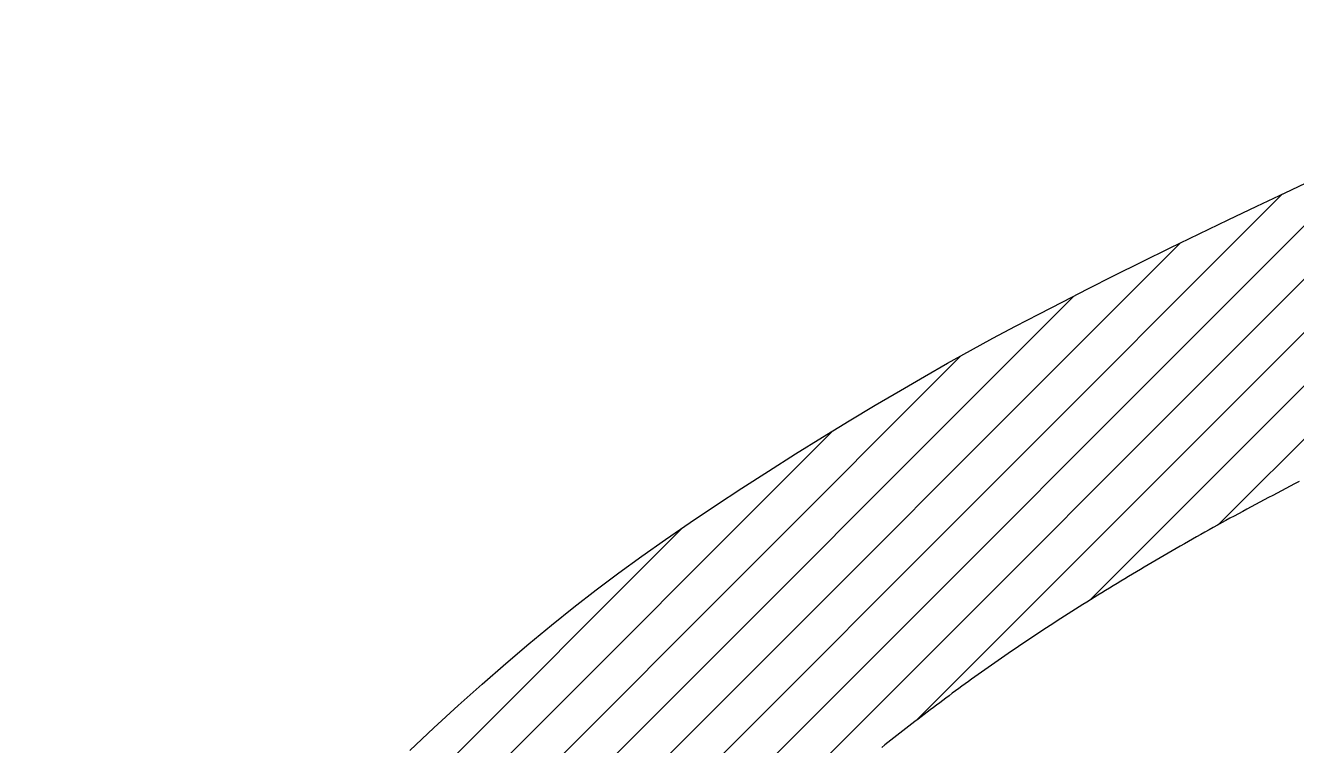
# Model space of a CAD drawing. Extents: x 16825 to 205982, y -10874 to 68273.
# Drawn here: x 177846.4 to 178082.5, y 28428.7 to 28562.4 of the extents above; entities that cross this region are included whole.
import ezdxf

# ---------------------------------------------------------------- set-up
doc = ezdxf.new("R2010")
doc.units = 0
doc.header["$LTSCALE"] = 5
doc.header["$MEASUREMENT"] = 0
doc.layers.add('TK', color=3, linetype='CONTINUOUS')

msp = doc.modelspace()

# ---------------------------------------------------------------- linework, layer by layer
at = {"layer": 'TK'}
for p, q in [((178067.993, 28469.697), (178160.654, 28562.359)), ((178044.072, 28455.676), (178146.407, 28558.011)), ((178011.83, 28433.333), (178131.242, 28552.745)), ((177851.31, 28282.713), (178115.127, 28546.53)), ((177848.837, 28290.139), (178098.033, 28539.335)), ((178080.38, 28531.314), (178085.469, 28533.68)), ((178075.13, 28528.837), (178080.38, 28531.314)), ((177847.094, 28298.295), (178079.873, 28531.074)), ((178069.781, 28526.281), (178075.13, 28528.837)), ((178064.394, 28523.679), (178069.781, 28526.281)), ((177846.353, 28307.454), (178060.845, 28521.946)), ((178059.033, 28521.061), (178064.394, 28523.679)), ((178053.757, 28518.461), (178059.033, 28521.061)), ((178048.63, 28515.911), (178053.757, 28518.461)), ((178043.714, 28513.441), (178048.63, 28515.911)), ((178039.049, 28511.072), (178043.714, 28513.441)), ((177846.944, 28317.945), (178041.126, 28512.127)), ((178034.596, 28508.781), (178039.049, 28511.072)), ((178030.292, 28506.53), (178034.596, 28508.781)), ((178026.078, 28504.283), (178030.292, 28506.53)), ((178021.891, 28502.004), (178026.078, 28504.283)), ((177849.738, 28330.638), (178020.116, 28501.017)), ((178017.672, 28499.657), (178021.891, 28502.004)), ((178013.357, 28497.205), (178017.672, 28499.657)), ((178008.888, 28494.612), (178013.357, 28497.205)), ((178004.22, 28491.854), (178008.888, 28494.612)), ((177999.388, 28488.948), (178004.22, 28491.854)), ((177994.443, 28485.924), (177999.388, 28488.948)), ((177855.731, 28346.531), (177996.196, 28486.996)), ((177989.436, 28482.811), (177994.443, 28485.924)), ((177984.419, 28479.639), (177989.436, 28482.811)), ((177979.444, 28476.438), (177984.419, 28479.639)), ((178081.315, 28476.827), (178080.5, 28476.404)), ((178082.131, 28477.25), (178081.315, 28476.827)), ((178082.95, 28477.673), (178082.131, 28477.25)), ((177974.563, 28473.237), (177979.444, 28476.438)), ((178077.267, 28474.707), (178076.465, 28474.282)), ((178078.072, 28475.132), (178077.267, 28474.707)), ((178078.879, 28475.556), (178078.072, 28475.132)), ((178079.689, 28475.98), (178078.879, 28475.556)), ((178080.5, 28476.404), (178079.689, 28475.98)), ((177969.826, 28470.066), (177974.563, 28473.237)), ((178072.486, 28472.151), (178071.697, 28471.724)), ((178073.277, 28472.578), (178072.486, 28472.151)), ((178074.071, 28473.004), (178073.277, 28472.578)), ((178074.867, 28473.43), (178074.071, 28473.004)), ((178075.665, 28473.856), (178074.867, 28473.43)), ((178076.465, 28474.282), (178075.665, 28473.856)), ((177965.272, 28466.942), (177969.826, 28470.066)), ((178068.565, 28470.013), (178067.787, 28469.584)), ((178069.344, 28470.441), (178068.565, 28470.013)), ((178070.126, 28470.869), (178069.344, 28470.441)), ((178070.911, 28471.297), (178070.126, 28470.869)), ((178071.697, 28471.724), (178070.911, 28471.297)), ((177865.394, 28366.094), (177968.363, 28469.062)), ((178063.936, 28467.437), (178063.173, 28467.007)), ((178064.702, 28467.867), (178063.936, 28467.437)), ((178065.47, 28468.297), (178064.702, 28467.867)), ((178066.24, 28468.726), (178065.47, 28468.297)), ((178067.012, 28469.155), (178066.24, 28468.726)), ((178067.787, 28469.584), (178067.012, 28469.155)), ((177960.875, 28463.845), (177965.272, 28466.942)), ((178060.144, 28465.284), (178059.393, 28464.853)), ((178060.898, 28465.715), (178060.144, 28465.284)), ((178061.654, 28466.146), (178060.898, 28465.715)), ((178062.412, 28466.576), (178061.654, 28466.146)), ((178063.173, 28467.007), (178062.412, 28466.576)), ((177956.596, 28460.741), (177960.875, 28463.845)), ((178055.675, 28462.693), (178054.939, 28462.261)), ((178056.414, 28463.126), (178055.675, 28462.693)), ((178057.155, 28463.558), (178056.414, 28463.126)), ((178057.898, 28463.99), (178057.155, 28463.558)), ((178058.645, 28464.421), (178057.898, 28463.99)), ((178059.393, 28464.853), (178058.645, 28464.421)), ((177952.396, 28457.595), (177956.596, 28460.741)), ((178052.019, 28460.53), (178051.296, 28460.097)), ((178052.745, 28460.963), (178052.019, 28460.53)), ((178053.474, 28461.396), (178052.745, 28460.963)), ((178054.205, 28461.828), (178053.474, 28461.396)), ((178054.939, 28462.261), (178054.205, 28461.828)), ((178047.717, 28457.929), (178047.009, 28457.495)), ((178048.428, 28458.363), (178047.717, 28457.929)), ((178049.141, 28458.796), (178048.428, 28458.363)), ((178049.857, 28459.23), (178049.141, 28458.796)), ((178050.575, 28459.663), (178049.857, 28459.23)), ((178051.296, 28460.097), (178050.575, 28459.663)), ((177948.235, 28454.376), (177952.396, 28457.595)), ((178044.204, 28455.758), (178043.509, 28455.324)), ((178044.901, 28456.193), (178044.204, 28455.758)), ((178045.601, 28456.627), (178044.901, 28456.193)), ((178046.304, 28457.061), (178045.601, 28456.627)), ((178047.009, 28457.495), (178046.304, 28457.061)), ((177944.074, 28451.051), (177948.235, 28454.376)), ((178040.077, 28453.152), (178039.398, 28452.717)), ((178040.758, 28453.586), (178040.077, 28453.152)), ((178041.442, 28454.021), (178040.758, 28453.586)), ((178042.128, 28454.455), (178041.442, 28454.021)), ((178042.817, 28454.89), (178042.128, 28454.455)), ((178043.509, 28455.324), (178042.817, 28454.89)), ((177939.874, 28447.585), (177944.074, 28451.051)), ((178036.712, 28450.979), (178036.048, 28450.544)), ((178037.38, 28451.413), (178036.712, 28450.979)), ((178038.05, 28451.848), (178037.38, 28451.413)), ((178038.723, 28452.283), (178038.05, 28451.848)), ((178039.398, 28452.717), (178038.723, 28452.283)), ((178033.418, 28448.806), (178032.767, 28448.371)), ((178034.071, 28449.24), (178033.418, 28448.806)), ((178034.727, 28449.675), (178034.071, 28449.24)), ((178035.386, 28450.11), (178034.727, 28449.675)), ((178036.048, 28450.544), (178035.386, 28450.11)), ((177935.595, 28443.945), (177939.874, 28447.585)), ((178029.557, 28446.199), (178028.923, 28445.765)), ((178030.193, 28446.633), (178029.557, 28446.199)), ((178030.833, 28447.068), (178030.193, 28446.633)), ((178031.475, 28447.502), (178030.833, 28447.068)), ((178032.12, 28447.937), (178031.475, 28447.502)), ((178032.767, 28448.371), (178032.12, 28447.937)), ((177931.211, 28440.111), (177935.595, 28443.945)), ((178026.415, 28444.028), (178025.795, 28443.593)), ((178027.038, 28444.462), (178026.415, 28444.028)), ((178027.664, 28444.896), (178027.038, 28444.462)), ((178028.292, 28445.33), (178027.664, 28444.896)), ((178028.923, 28445.765), (178028.292, 28445.33)), ((178022.731, 28441.422), (178022.125, 28440.988)), ((178023.338, 28441.856), (178022.731, 28441.422)), ((178023.949, 28442.29), (178023.338, 28441.856)), ((178024.562, 28442.725), (178023.949, 28442.29)), ((178025.177, 28443.159), (178024.562, 28442.725)), ((178025.795, 28443.593), (178025.177, 28443.159)), ((177926.75, 28436.109), (177931.211, 28440.111)), ((178019.727, 28439.25), (178019.133, 28438.815)), ((178020.323, 28439.684), (178019.727, 28439.25)), ((178020.921, 28440.119), (178020.323, 28439.684)), ((178021.522, 28440.553), (178020.921, 28440.119)), ((178022.125, 28440.988), (178021.522, 28440.553)), ((178016.196, 28436.642), (178015.615, 28436.207)), ((178016.779, 28437.077), (178016.196, 28436.642)), ((178017.365, 28437.511), (178016.779, 28437.077)), ((178017.952, 28437.946), (178017.365, 28437.511)), ((178018.541, 28438.381), (178017.952, 28437.946)), ((178019.133, 28438.815), (178018.541, 28438.381)), ((177922.252, 28431.976), (177926.75, 28436.109)), ((178013.311, 28434.466), (178012.74, 28434.03)), ((178013.884, 28434.901), (178013.311, 28434.466)), ((178014.459, 28435.336), (178013.884, 28434.901)), ((178015.036, 28435.772), (178014.459, 28435.336)), ((178015.615, 28436.207), (178015.036, 28435.772)), ((177917.757, 28427.751), (177922.252, 28431.976)), ((178010.473, 28432.287), (178009.911, 28431.851)), ((178011.037, 28432.723), (178010.473, 28432.287)), ((178011.603, 28433.159), (178011.037, 28432.723)), ((178012.17, 28433.595), (178011.603, 28433.159)), ((178012.74, 28434.03), (178012.17, 28433.595)), ((178007.124, 28429.668), (178006.571, 28429.231)), ((178007.678, 28430.105), (178007.124, 28429.668)), ((178008.234, 28430.542), (178007.678, 28430.105)), ((178008.791, 28430.978), (178008.234, 28430.542)), ((178009.35, 28431.415), (178008.791, 28430.978)), ((178009.911, 28431.851), (178009.35, 28431.415)), ((178006.02, 28428.793), (178005.47, 28428.356)), ((178006.571, 28429.231), (178006.02, 28428.793))]:
    msp.add_line(p, q, dxfattribs=at)

doc.saveas('drawing.dxf')
